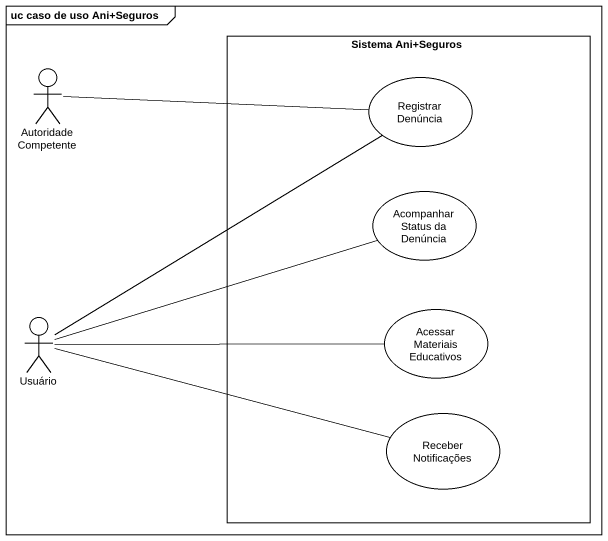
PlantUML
@startuml
mainframe uc caso de uso Ani+Seguros
actor "Autoridade Competente" as Autoridade_Competente
rectangle "Sistema Ani+Seguros" as Sistema_Ani_Seguros {
  usecase "Registrar Denúncia" as Registrar_Denúncia
  usecase "Acompanhar Status da Denúncia" as Acompanhar_Status_da
  usecase "Acessar Materiais Educativos" as Acessar_Materiais_Educativos
  usecase "Receber Notificações" as Receber_Notificações
}
actor Usuário
Autoridade_Competente -right- Registrar_Denúncia
Usuário -up- Registrar_Denúncia
Usuário -right- Acompanhar_Status_da
Usuário -right- Acessar_Materiais_Educativos
Usuário -right- Receber_Notificações
@enduml
